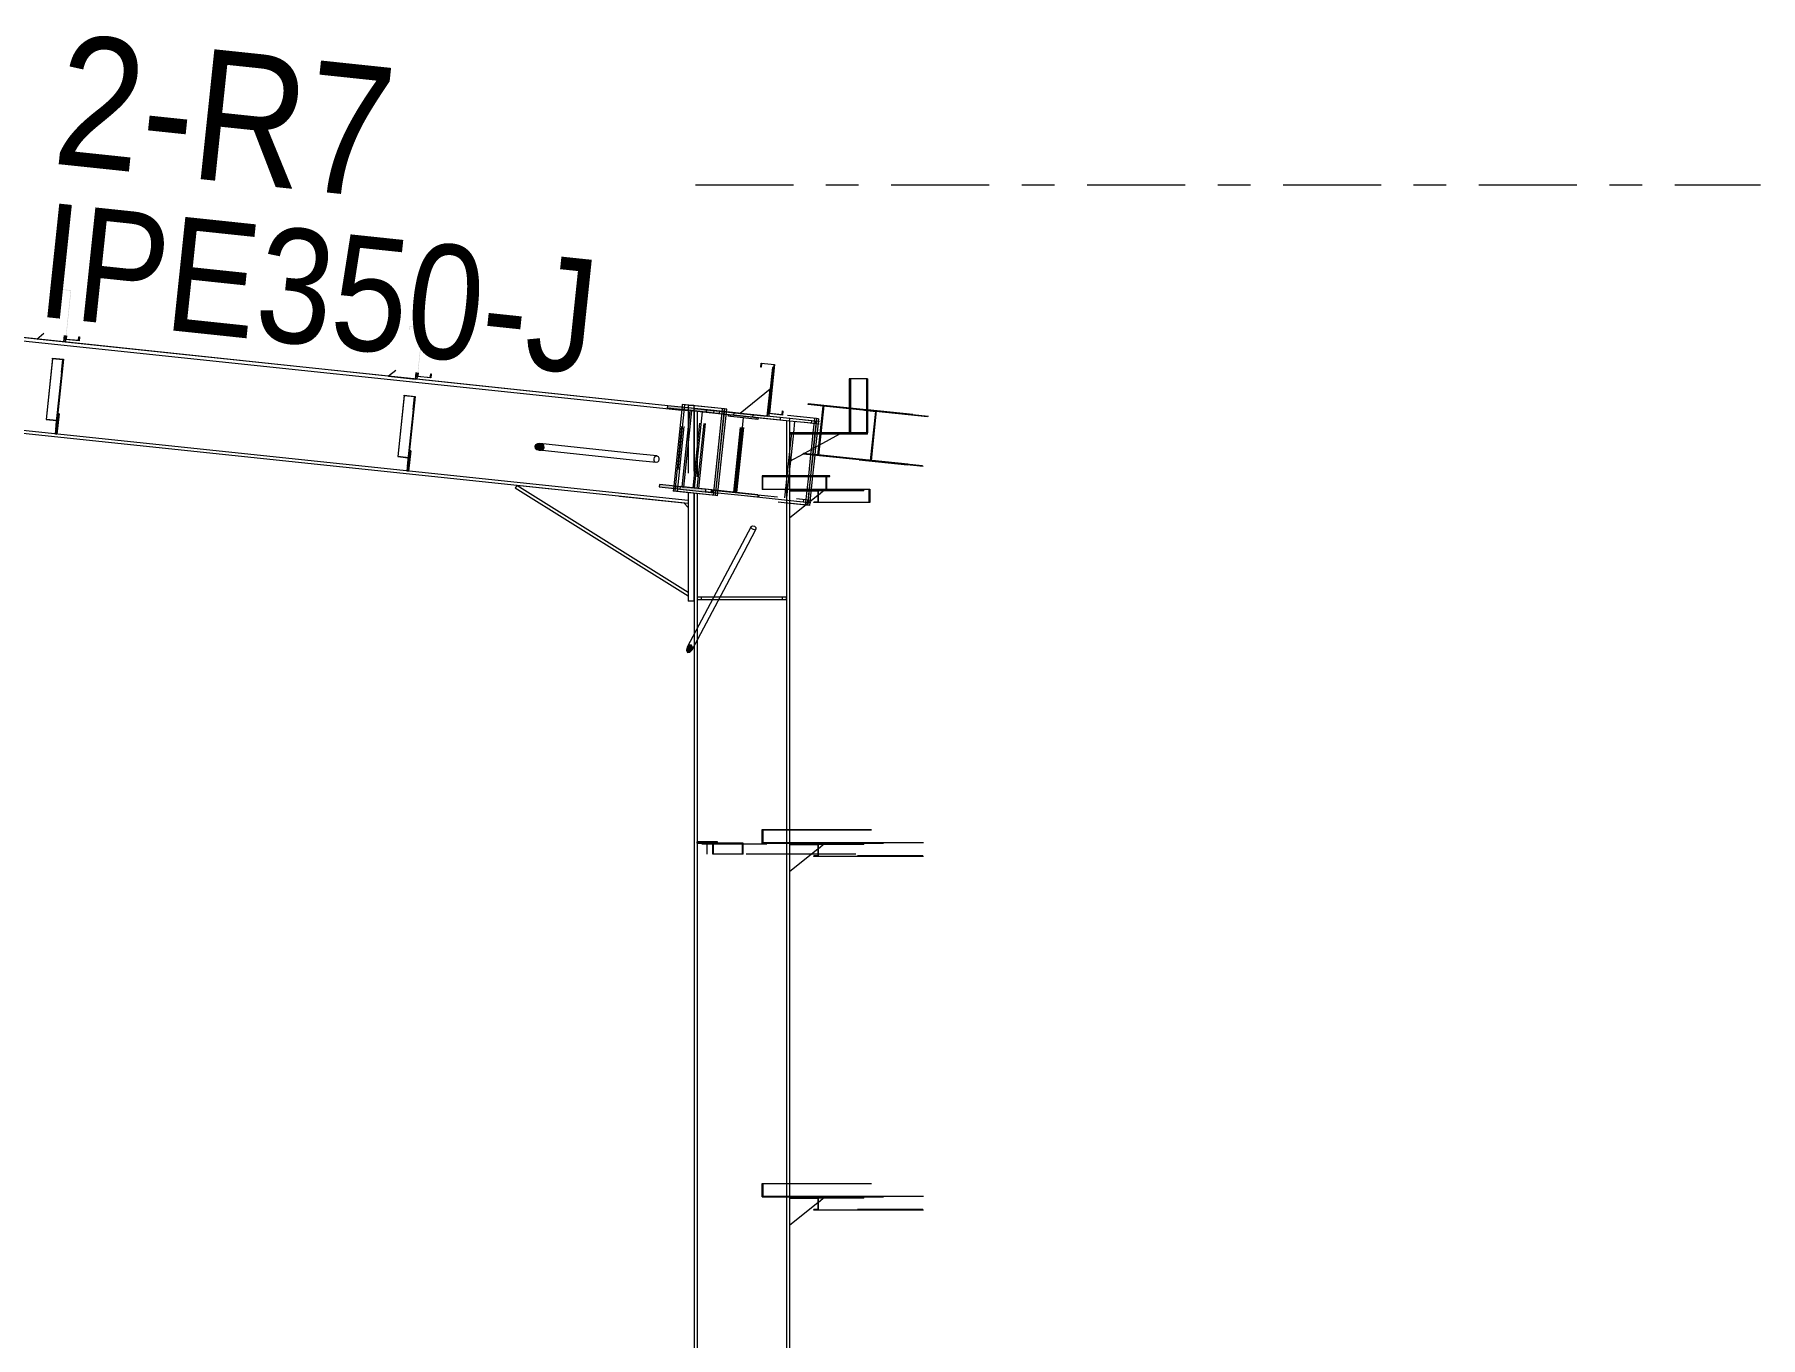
# Model space of a CAD drawing. Header units: millimetres. Extents: x -49 to 773, y -82 to 492.
# Drawn here: x 484.3 to 537.2, y 390.4 to 430.4 of the extents above; entities that cross this region are included whole.
import ezdxf

# ---------------------------------------------------------------- set-up
doc = ezdxf.new("R2010")
doc.units = ezdxf.units.MM
for name, pattern in [('XKITLINE00', [0]), ('XKITLINE02', [4, 2, -2]), ('XKITLINE03', [6, 3, -1, 1, -1])]:
    doc.linetypes.add(name, pattern=pattern)
for name, color, linetype, lineweight in [('Part', 2, 'Continuous', 0), ('PartMark', 7, 'Continuous', 0), ('S-grid', 1, 'Continuous', 0)]:
    doc.layers.add(name, color=color, linetype=linetype, lineweight=lineweight)
doc.styles.add('ARIAL', font='ARIAL.TTF')

# ---------------------------------------------------------------- blocks, each defined once
blk = doc.blocks.new('*A304')
at = {"layer": 'Part'}
blk.add_hatch(color=3, dxfattribs=at).paths.add_polyline_path([(503.701, 418.908), (503.709, 418.982), (505.13, 418.832), (505.122, 418.758), (504.442, 418.829), (504.196, 416.492), (504.876, 416.421), (504.868, 416.346), (503.446, 416.496), (503.454, 416.571), (504.134, 416.499), (504.381, 418.836)], flags=17)
blk = doc.blocks.new('*A305')
at = {"layer": 'Part'}
blk.add_hatch(color=3, dxfattribs=at).paths.add_polyline_path([(485.66, 420.985), (485.672, 421.094), (485.687, 421.093), (485.674, 420.968), (485.259, 421.012), (485.417, 422.505), (485.032, 422.546), (485.021, 422.437), (485.006, 422.438), (485.019, 422.562), (485.433, 422.519), (485.276, 421.025)], flags=17)
blk = doc.blocks.new('*A306')
at = {"layer": 'Part'}
blk.add_hatch(color=3, dxfattribs=at).paths.add_polyline_path([(496.434, 419.848), (496.445, 419.958), (496.46, 419.956), (496.447, 419.832), (496.033, 419.876), (496.19, 421.369), (495.806, 421.41), (495.794, 421.3), (495.779, 421.302), (495.793, 421.426), (496.207, 421.382), (496.049, 419.889)], flags=17)
blk = doc.blocks.new('*A307')
at = {"layer": 'Part'}
blk.add_hatch(color=3, dxfattribs=at).paths.add_polyline_path([(495.635, 419.284), (495.637, 419.304), (495.969, 419.269), (495.927, 418.867), (495.91, 418.869), (495.95, 419.251)], flags=17)
blk = doc.blocks.new('*A308')
at = {"layer": 'Part'}
blk.add_hatch(color=3, dxfattribs=at).paths.add_polyline_path([(484.862, 420.42), (484.864, 420.44), (485.195, 420.405), (485.153, 420.004), (485.136, 420.006), (485.177, 420.387)], flags=17)
blk = doc.blocks.new('*A393')
at = {"layer": 'Part'}
blk.add_hatch(color=3, dxfattribs=at).paths.add_polyline_path([(505.661, 405.565), (505.661, 405.582), (506.012, 405.582), (506.012, 405.248), (505.994, 405.248), (505.994, 405.565)], flags=17)
blk = doc.blocks.new('*A441')
at = {"layer": 'Part'}
blk.add_hatch(color=3, dxfattribs=at).paths.add_polyline_path([(506.614, 416.817), (506.614, 416.43), (508.327, 416.43), (508.327, 416.013), (508.185, 416.013), (508.185, 416.028), (508.31, 416.028), (508.31, 416.415), (506.596, 416.415), (506.596, 416.832), (506.739, 416.832), (506.739, 416.817)], flags=17)
blk = doc.blocks.new('*A442')
at = {"layer": 'Part'}
blk.add_hatch(color=3, dxfattribs=at).paths.add_polyline_path([(506.614, 405.983), (506.614, 405.597), (508.327, 405.597), (508.327, 405.18), (508.185, 405.18), (508.185, 405.195), (508.31, 405.195), (508.31, 405.582), (506.596, 405.582), (506.596, 405.998), (506.739, 405.998), (506.739, 405.983)], flags=17)
blk = doc.blocks.new('*A443')
at = {"layer": 'Part'}
blk.add_hatch(color=3, dxfattribs=at).paths.add_polyline_path([(506.614, 395.15), (506.614, 394.763), (508.327, 394.763), (508.327, 394.347), (508.185, 394.347), (508.185, 394.362), (508.31, 394.362), (508.31, 394.748), (506.596, 394.748), (506.596, 395.165), (506.739, 395.165), (506.739, 395.15)], flags=17)
blk = doc.blocks.new('*A467')
at = {"layer": 'Part'}
blk.add_hatch(color=3, dxfattribs=at).paths.add_polyline_path([(506.614, 405.983), (506.614, 405.597), (508.327, 405.597), (508.327, 405.18), (508.185, 405.18), (508.185, 405.195), (508.31, 405.195), (508.31, 405.582), (506.596, 405.582), (506.596, 405.998), (506.739, 405.998), (506.739, 405.983)], flags=17)
blk = doc.blocks.new('*A468')
at = {"layer": 'Part'}
blk.add_hatch(color=3, dxfattribs=at).paths.add_polyline_path([(506.614, 395.15), (506.614, 394.763), (508.327, 394.763), (508.327, 394.347), (508.185, 394.347), (508.185, 394.362), (508.31, 394.362), (508.31, 394.748), (506.596, 394.748), (506.596, 395.165), (506.739, 395.165), (506.739, 395.15)], flags=17)
blk = doc.blocks.new('*A470')
at = {"layer": 'Part'}
blk.add_hatch(color=3, dxfattribs=at).paths.add_polyline_path([(496.434, 419.848), (496.445, 419.958), (496.46, 419.956), (496.447, 419.832), (496.033, 419.876), (496.19, 421.369), (495.806, 421.41), (495.794, 421.3), (495.779, 421.302), (495.793, 421.426), (496.207, 421.382), (496.049, 419.889)], flags=17)
blk = doc.blocks.new('*A471')
at = {"layer": 'Part'}
blk.add_hatch(color=3, dxfattribs=at).paths.add_polyline_path([(485.66, 420.985), (485.672, 421.094), (485.687, 421.093), (485.674, 420.968), (485.259, 421.012), (485.417, 422.505), (485.032, 422.546), (485.021, 422.437), (485.006, 422.438), (485.019, 422.562), (485.433, 422.519), (485.276, 421.025)], flags=17)
blk = doc.blocks.new('*A473')
at = {"layer": 'Part'}
blk.add_hatch(color=3, dxfattribs=at).paths.add_polyline_path([(507.207, 418.712), (507.219, 418.821), (507.234, 418.82), (507.221, 418.696), (506.806, 418.739), (506.964, 420.233), (506.579, 420.273), (506.568, 420.164), (506.553, 420.165), (506.566, 420.29), (506.98, 420.246), (506.823, 418.753)], flags=17)
blk = doc.blocks.new('*A474')
at = {"layer": 'Part'}
blk.add_hatch(color=3, dxfattribs=at).paths.add_polyline_path([(508.01, 419.019), (508.012, 419.036), (508.485, 418.986), (508.324, 417.453), (507.85, 417.503), (507.852, 417.519), (508.306, 417.472), (508.465, 418.972)], flags=17)
blk = doc.blocks.new('*A475')
at = {"layer": 'Part'}
blk.add_hatch(color=3, dxfattribs=at).paths.add_polyline_path([(504.367, 411.65), (504.436, 411.653), (504.468, 411.589), (504.444, 411.497), (504.379, 411.431), (504.31, 411.428), (504.278, 411.492), (504.301, 411.584)], flags=17)
blk = doc.blocks.new('*A476')
at = {"layer": 'Part'}
blk.add_hatch(color=3, dxfattribs=at).paths.add_polyline_path([(499.858, 417.803), (499.908, 417.76), (499.922, 417.706), (499.897, 417.656), (499.839, 417.624), (499.765, 417.618), (499.693, 417.639), (499.644, 417.683), (499.63, 417.737), (499.655, 417.786), (499.712, 417.819), (499.787, 417.825)], flags=17)
blk = doc.blocks.new('*A1512')
at = {"layer": 'S-grid', "color": 1, "linetype": 'XKITLINE03', "lineweight": 0}
blk.add_line((504.553, 425.748), (537.176, 425.748), dxfattribs=at)
blk = doc.blocks.new('*A1528')
at = {"layer": 'Part', "color": 2, "linetype": 'XKITLINE00', "lineweight": 0}
for p, q in [((503.701, 418.908), (503.709, 418.982)), ((504.381, 418.836), (503.701, 418.908)), ((505.13, 418.832), (503.709, 418.982)), ((504.381, 418.836), (504.134, 416.499)), ((504.196, 416.492), (504.442, 418.829)), ((505.122, 418.758), (504.442, 418.829)), ((504.528, 416.457), (504.774, 418.794)), ((505.122, 418.758), (505.13, 418.832)), ((505.294, 418.74), (505.122, 418.758)), ((505.302, 418.814), (505.13, 418.832)), ((505.294, 418.74), (505.302, 418.814)), ((503.454, 416.571), (503.446, 416.496)), ((503.446, 416.496), (505.04, 416.328)), ((504.134, 416.499), (503.454, 416.571)), ((505.048, 416.403), (504.196, 416.492)), ((504.868, 416.346), (504.876, 416.421)), ((505.04, 416.328), (505.048, 416.403))]:
    blk.add_line(p, q, dxfattribs=at)
at = {"layer": 'Part', "color": 7, "linetype": 'XKITLINE02', "lineweight": 0}
for p, q in [((504.207, 418.854), (504.215, 418.929)), ((504.442, 418.829), (504.381, 418.836)), ((504.481, 416.462), (504.727, 418.799)), ((503.953, 416.443), (503.961, 416.517)), ((504.134, 416.499), (504.196, 416.492)), ((505.04, 416.328), (504.868, 416.346))]:
    blk.add_line(p, q, dxfattribs=at)
blk = doc.blocks.new('*A1529')
at = {"layer": 'Part', "color": 2, "linetype": 'XKITLINE00', "lineweight": 0}
for p, q in [((485.259, 421.012), (485.272, 421.128)), ((485.674, 420.968), (485.259, 421.012)), ((485.286, 421.126), (485.276, 421.025)), ((485.276, 421.025), (485.66, 420.985)), ((485.66, 420.985), (485.671, 421.086)), ((485.671, 421.086), (485.672, 421.094)), ((485.672, 421.094), (485.687, 421.093)), ((485.686, 421.084), (485.674, 420.968)), ((485.687, 421.093), (485.686, 421.084))]:
    blk.add_line(p, q, dxfattribs=at)
blk = doc.blocks.new('*A1530')
at = {"layer": 'Part', "color": 2, "linetype": 'XKITLINE00', "lineweight": 0}
for p, q in [((496.033, 419.876), (496.045, 419.992)), ((496.447, 419.832), (496.033, 419.876)), ((496.06, 419.99), (496.049, 419.889)), ((496.049, 419.889), (496.434, 419.848)), ((496.434, 419.848), (496.445, 419.95)), ((496.445, 419.958), (496.46, 419.956)), ((496.445, 419.95), (496.445, 419.958)), ((496.459, 419.948), (496.447, 419.832)), ((496.46, 419.956), (496.459, 419.948))]:
    blk.add_line(p, q, dxfattribs=at)
blk = doc.blocks.new('*A1531')
at = {"layer": 'Part', "color": 2, "linetype": 'XKITLINE00', "lineweight": 0}
for p, q in [((496.004, 419.996), (495.983, 419.797)), ((496.033, 419.876), (496.024, 419.793))]:
    blk.add_line(p, q, dxfattribs=at)
at = {"layer": 'Part', "color": 7, "linetype": 'XKITLINE02', "lineweight": 0}
for p, q in [((496.024, 419.793), (495.983, 419.797)), ((496.033, 419.876), (496.045, 419.992))]:
    blk.add_line(p, q, dxfattribs=at)
blk = doc.blocks.new('*A1532')
at = {"layer": 'Part', "color": 2, "linetype": 'XKITLINE00', "lineweight": 0}
blk.add_line((495.374, 420.063), (495.154, 419.885), dxfattribs=at)
at = {"layer": 'Part', "color": 7, "linetype": 'XKITLINE02', "lineweight": 0}
for p, q in [((495.154, 419.885), (495.983, 419.797)), ((495.983, 419.797), (496.004, 419.996))]:
    blk.add_line(p, q, dxfattribs=at)
blk = doc.blocks.new('*A1533')
at = {"layer": 'Part', "color": 2, "linetype": 'XKITLINE00', "lineweight": 0}
for p, q in [((495.635, 419.284), (495.439, 417.422)), ((495.635, 419.284), (495.637, 419.304)), ((495.95, 419.251), (495.635, 419.284)), ((495.637, 419.304), (495.969, 419.269)), ((495.969, 419.269), (495.765, 417.333)), ((495.91, 418.869), (495.95, 419.251)), ((495.91, 418.869), (495.726, 417.129)), ((495.91, 418.869), (495.927, 418.867)), ((495.439, 417.422), (495.754, 417.389)), ((495.726, 417.129), (495.743, 417.127))]:
    blk.add_line(p, q, dxfattribs=at)
at = {"layer": 'Part', "color": 7, "linetype": 'XKITLINE02', "lineweight": 0}
for p, q in [((495.44, 417.436), (495.772, 417.401)), ((495.743, 417.127), (495.765, 417.333))]:
    blk.add_line(p, q, dxfattribs=at)
blk = doc.blocks.new('*A1534')
at = {"layer": 'Part', "color": 2, "linetype": 'XKITLINE00', "lineweight": 0}
for p, q in [((495.728, 416.983), (495.765, 417.333)), ((495.835, 417.601), (495.769, 416.979)), ((495.793, 417.605), (495.835, 417.601))]:
    blk.add_line(p, q, dxfattribs=at)
at = {"layer": 'Part', "color": 7, "linetype": 'XKITLINE02', "lineweight": 0}
for p, q in [((495.765, 417.333), (495.793, 417.605)), ((495.769, 416.979), (495.728, 416.983)), ((495.741, 417.108), (495.782, 417.103))]:
    blk.add_line(p, q, dxfattribs=at)
blk = doc.blocks.new('*A1535')
at = {"layer": 'Part', "color": 7, "linetype": 'XKITLINE02', "lineweight": 0}
for p, q in [((495.793, 417.605), (495.728, 416.983)), ((495.769, 416.979), (495.835, 417.601)), ((495.835, 417.601), (495.793, 417.605)), ((495.728, 416.983), (495.769, 416.979)), ((495.741, 417.108), (495.782, 417.103))]:
    blk.add_line(p, q, dxfattribs=at)
blk = doc.blocks.new('*A1536')
at = {"layer": 'Part', "color": 7, "linetype": 'XKITLINE02', "lineweight": 0}
for p, q in [((495.637, 419.304), (495.439, 417.422)), ((495.95, 419.251), (495.726, 417.129)), ((495.743, 417.127), (495.969, 419.269)), ((495.439, 417.422), (495.754, 417.389)), ((495.44, 417.436), (495.772, 417.401)), ((495.726, 417.129), (495.743, 417.127))]:
    blk.add_line(p, q, dxfattribs=at)
blk = doc.blocks.new('*A1537')
at = {"layer": 'Part', "color": 2, "linetype": 'XKITLINE00', "lineweight": 0}
for p, q in [((484.862, 420.42), (484.665, 418.559)), ((484.862, 420.42), (484.864, 420.44)), ((485.177, 420.387), (484.862, 420.42)), ((484.864, 420.44), (485.195, 420.405)), ((485.195, 420.405), (484.991, 418.47)), ((485.136, 420.006), (485.177, 420.387)), ((485.136, 420.006), (484.953, 418.266)), ((485.153, 420.004), (485.136, 420.006)), ((484.665, 418.559), (484.98, 418.526)), ((484.953, 418.266), (484.969, 418.264))]:
    blk.add_line(p, q, dxfattribs=at)
at = {"layer": 'Part', "color": 7, "linetype": 'XKITLINE02', "lineweight": 0}
for p, q in [((484.667, 418.573), (484.998, 418.538)), ((484.991, 418.47), (484.969, 418.264))]:
    blk.add_line(p, q, dxfattribs=at)
blk = doc.blocks.new('*A1538')
at = {"layer": 'Part', "color": 2, "linetype": 'XKITLINE00', "lineweight": 0}
for p, q in [((485.23, 421.132), (485.209, 420.934)), ((485.251, 420.929), (485.209, 420.934)), ((485.259, 421.012), (485.251, 420.929))]:
    blk.add_line(p, q, dxfattribs=at)
at = {"layer": 'Part', "color": 7, "linetype": 'XKITLINE02', "lineweight": 0}
blk.add_line((485.259, 421.012), (485.272, 421.128), dxfattribs=at)
blk = doc.blocks.new('*A1539')
at = {"layer": 'Part', "color": 7, "linetype": 'XKITLINE02', "lineweight": 0}
for p, q in [((485.02, 418.741), (484.954, 418.12)), ((484.996, 418.115), (485.061, 418.737)), ((485.061, 418.737), (485.02, 418.741)), ((484.967, 418.244), (485.009, 418.24)), ((484.954, 418.12), (484.996, 418.115))]:
    blk.add_line(p, q, dxfattribs=at)
blk = doc.blocks.new('*A1540')
at = {"layer": 'Part', "color": 2, "linetype": 'XKITLINE00', "lineweight": 0}
for p, q in [((484.38, 421.021), (484.6, 421.199)), ((485.209, 420.934), (484.38, 421.021))]:
    blk.add_line(p, q, dxfattribs=at)
at = {"layer": 'Part', "color": 7, "linetype": 'XKITLINE02', "lineweight": 0}
blk.add_line((485.209, 420.934), (485.23, 421.132), dxfattribs=at)
blk = doc.blocks.new('*A1541')
at = {"layer": 'Part', "color": 7, "linetype": 'XKITLINE02', "lineweight": 0}
for p, q in [((484.864, 420.44), (484.665, 418.559)), ((485.177, 420.387), (484.953, 418.266)), ((484.969, 418.264), (485.195, 420.405)), ((484.665, 418.559), (484.98, 418.526)), ((484.667, 418.573), (484.998, 418.538)), ((484.953, 418.266), (484.969, 418.264))]:
    blk.add_line(p, q, dxfattribs=at)
blk = doc.blocks.new('*A1542')
at = {"layer": 'Part', "color": 7, "linetype": 'XKITLINE02', "lineweight": 0}
for p, q in [((484.991, 418.47), (485.02, 418.741)), ((484.967, 418.244), (485.009, 418.24)), ((484.996, 418.115), (484.954, 418.12))]:
    blk.add_line(p, q, dxfattribs=at)
at = {"layer": 'Part', "color": 2, "linetype": 'XKITLINE00', "lineweight": 0}
for p, q in [((485.061, 418.737), (484.996, 418.115)), ((485.02, 418.741), (485.061, 418.737)), ((484.954, 418.12), (484.991, 418.47))]:
    blk.add_line(p, q, dxfattribs=at)
blk = doc.blocks.new('*A1543')
at = {"layer": 'Part', "color": 2, "linetype": 'XKITLINE00', "lineweight": 0}
for p, q in [((504.135, 418.862), (503.888, 416.525)), ((504.151, 419.019), (504.143, 418.937)), ((505.443, 418.883), (504.151, 419.019)), ((505.103, 416.237), (505.383, 418.889)), ((505.164, 416.231), (505.443, 418.883)), ((503.88, 416.45), (503.872, 416.367)), ((505.164, 416.231), (503.872, 416.367))]:
    blk.add_line(p, q, dxfattribs=at)
at = {"layer": 'Part', "color": 7, "linetype": 'XKITLINE02', "lineweight": 0}
for p, q in [((503.932, 416.361), (504.212, 419.013)), ((504.143, 418.937), (504.135, 418.862)), ((503.888, 416.525), (503.88, 416.45))]:
    blk.add_line(p, q, dxfattribs=at)
blk = doc.blocks.new('*A1544')
at = {"layer": 'Part', "color": 7, "linetype": 'XKITLINE02', "lineweight": 0}
for p, q in [((504.22, 419.012), (503.94, 416.36)), ((504, 416.354), (504.28, 419.006)), ((505.443, 418.883), (504.22, 419.012)), ((505.164, 416.231), (503.94, 416.36))]:
    blk.add_line(p, q, dxfattribs=at)
at = {"layer": 'Part', "color": 2, "linetype": 'XKITLINE00', "lineweight": 0}
for p, q in [((505.172, 416.23), (505.451, 418.882)), ((505.232, 416.224), (505.512, 418.876)), ((505.512, 418.876), (505.443, 418.883)), ((505.232, 416.224), (505.164, 416.231))]:
    blk.add_line(p, q, dxfattribs=at)
blk = doc.blocks.new('*A1545')
at = {"layer": 'Part', "color": 7, "linetype": 'XKITLINE02', "lineweight": 0}
for p, q in [((508.259, 418.586), (507.66, 418.649)), ((508.221, 418.148), (508.171, 417.673)), ((508.282, 418.148), (508.235, 417.709)), ((508.151, 417.488), (508.149, 417.471)), ((508.211, 417.482), (508.21, 417.465)), ((508.082, 416.832), (507.993, 415.989)), ((508.143, 416.832), (508.06, 416.042)), ((507.987, 415.933), (507.38, 415.997))]:
    blk.add_line(p, q, dxfattribs=at)
at = {"layer": 'Part', "color": 2, "linetype": 'XKITLINE00', "lineweight": 0}
for p, q in [((508.267, 418.585), (508.221, 418.148)), ((508.327, 418.579), (508.259, 418.586)), ((508.327, 418.579), (508.282, 418.148)), ((508.171, 417.673), (508.151, 417.488)), ((508.235, 417.709), (508.211, 417.482)), ((508.149, 417.471), (508.082, 416.832)), ((508.21, 417.465), (508.143, 416.832)), ((508.047, 415.927), (507.979, 415.934)), ((507.993, 415.989), (507.987, 415.933)), ((508.06, 416.042), (508.047, 415.927))]:
    blk.add_line(p, q, dxfattribs=at)
blk = doc.blocks.new('*A1546')
at = {"layer": 'Part', "color": 2, "linetype": 'XKITLINE00', "lineweight": 0}
for p, q in [((508.259, 418.586), (507.37, 418.68)), ((508.198, 418.592), (508.152, 418.148)), ((508.259, 418.586), (508.213, 418.148)), ((508.162, 417.669), (508.143, 417.489)), ((508.081, 417.479), (508.013, 416.832)), ((508.141, 417.472), (508.074, 416.832)), ((508.097, 417.633), (508.083, 417.495)), ((507.979, 415.934), (507.931, 415.939)), ((507.984, 415.982), (507.979, 415.934))]:
    blk.add_line(p, q, dxfattribs=at)
at = {"layer": 'Part', "color": 7, "linetype": 'XKITLINE02', "lineweight": 0}
for p, q in [((508.152, 418.148), (508.097, 417.633)), ((508.213, 418.148), (508.162, 417.669)), ((508.083, 417.495), (508.081, 417.479)), ((508.143, 417.489), (508.141, 417.472)), ((508.013, 416.832), (507.919, 415.941)), ((508.074, 416.832), (507.984, 415.982)), ((507.931, 415.939), (507.09, 416.028))]:
    blk.add_line(p, q, dxfattribs=at)
blk = doc.blocks.new('*A1547')
at = {"layer": 'Part', "color": 7, "linetype": 'XKITLINE02', "lineweight": 0}
for p, q in [((505.733, 418.693), (505.741, 418.768)), ((507.444, 418.588), (505.741, 418.768)), ((507.436, 418.514), (505.733, 418.693)), ((505.76, 416.327), (506.002, 418.615)), ((505.822, 416.321), (506.063, 418.608)), ((506.47, 418.565), (506.002, 418.615)), ((506.413, 418.622), (506.408, 418.572)), ((506.475, 418.615), (506.47, 418.565)), ((507.155, 418.543), (507.163, 418.618)), ((507.296, 416.165), (507.542, 418.502)), ((507.553, 418.148), (507.462, 417.287)), ((507.435, 417.035), (507.343, 416.16)), ((505.072, 416.325), (505.08, 416.399)), ((507.855, 416.031), (505.072, 416.325)), ((505.08, 416.399), (507.863, 416.106)), ((506.494, 416.175), (506.502, 416.249)), ((507.863, 416.106), (507.855, 416.031))]:
    blk.add_line(p, q, dxfattribs=at)
at = {"layer": 'Part', "color": 2, "linetype": 'XKITLINE00', "lineweight": 0}
for p, q in [((508.109, 418.443), (507.436, 418.514)), ((508.117, 418.517), (507.444, 418.588)), ((507.589, 418.498), (507.553, 418.148)), ((508.109, 418.443), (508.117, 418.517)), ((507.462, 417.287), (507.435, 417.035))]:
    blk.add_line(p, q, dxfattribs=at)
blk = doc.blocks.new('*A1548')
at = {"layer": 'Part', "color": 7, "linetype": 'XKITLINE02', "lineweight": 0}
for p, q in [((504.336, 418.841), (504.344, 418.915)), ((505.495, 418.718), (504.336, 418.841)), ((505.503, 418.793), (504.344, 418.915)), ((504.609, 416.449), (504.856, 418.786)), ((504.656, 416.444), (504.903, 418.781)), ((504.888, 418.782), (504.896, 418.857)), ((505.423, 418.726), (505.431, 418.801)), ((505.563, 418.661), (505.568, 418.711)), ((505.624, 418.655), (505.563, 418.661)), ((505.728, 416.331), (505.969, 418.618)), ((504.089, 416.504), (504.081, 416.429)), ((504.081, 416.429), (505.241, 416.307)), ((505.249, 416.381), (504.089, 416.504)), ((505.04, 416.328), (505.048, 416.403)), ((505.168, 416.314), (505.176, 416.389))]:
    blk.add_line(p, q, dxfattribs=at)
at = {"layer": 'Part', "color": 2, "linetype": 'XKITLINE00', "lineweight": 0}
for p, q in [((506.31, 418.632), (505.495, 418.718)), ((506.318, 418.707), (505.503, 418.793)), ((505.624, 418.655), (505.63, 418.704)), ((506.31, 418.632), (506.318, 418.707)), ((506.031, 418.612), (505.624, 418.655)), ((505.79, 416.324), (506.031, 418.612)), ((506.462, 416.178), (505.241, 416.307)), ((506.47, 416.253), (505.249, 416.381)), ((506.47, 416.253), (506.462, 416.178))]:
    blk.add_line(p, q, dxfattribs=at)
blk = doc.blocks.new('*A1549')
at = {"layer": 'Part', "color": 7, "linetype": 'XKITLINE02', "lineweight": 0}
for p, q in [((509.717, 416.415), (507.435, 416.415)), ((507.435, 416.415), (507.435, 416.373)), ((507.435, 416.415), (507.435, 416.373)), ((509.717, 416.373), (508.31, 416.373)), ((508.34, 416.373), (508.34, 416.415)), ((509.193, 416.373), (509.193, 416.415)), ((509.717, 416.373), (509.717, 416.415))]:
    blk.add_line(p, q, dxfattribs=at)
at = {"layer": 'Part', "color": 2, "linetype": 'XKITLINE00', "lineweight": 0}
for p, q in [((507.435, 416.373), (508.31, 416.373)), ((508.061, 416.373), (508.061, 416.415))]:
    blk.add_line(p, q, dxfattribs=at)
blk = doc.blocks.new('*A1550')
at = {"layer": 'Part', "color": 7, "linetype": 'XKITLINE02', "lineweight": 0}
for p, q in [((507.435, 416.373), (507.435, 415.54)), ((508.471, 416.373), (507.435, 416.373)), ((508.31, 416.244), (508.471, 416.373))]:
    blk.add_line(p, q, dxfattribs=at)
at = {"layer": 'Part', "color": 2, "linetype": 'XKITLINE00', "lineweight": 0}
blk.add_line((508.31, 416.244), (507.435, 415.54), dxfattribs=at)
blk = doc.blocks.new('*A1551')
at = {"layer": 'Part', "color": 7, "linetype": 'XKITLINE02', "lineweight": 0}
for p, q in [((504.335, 419), (504.335, 416.076)), ((504.335, 419), (504.34, 419)), ((504.34, 419), (504.335, 419)), ((504.502, 418.982), (504.502, 416.301))]:
    blk.add_line(p, q, dxfattribs=at)
at = {"layer": 'Part', "color": 2, "linetype": 'XKITLINE00', "lineweight": 0}
for p, q in [((504.34, 419), (504.502, 419)), ((504.502, 419), (504.502, 418.982)), ((504.335, 416.319), (504.335, 413)), ((504.502, 416.301), (504.502, 413)), ((504.502, 413), (504.335, 413))]:
    blk.add_line(p, q, dxfattribs=at)
blk = doc.blocks.new('*A1552')
at = {"layer": 'Part', "color": 2, "linetype": 'XKITLINE00', "lineweight": 0}
for p, q in [((499.081, 416.538), (499.033, 416.46)), ((504.335, 413.15), (499.033, 416.46)), ((504.335, 413.258), (499.081, 416.538)), ((504.335, 415.862), (504.214, 415.996))]:
    blk.add_line(p, q, dxfattribs=at)
at = {"layer": 'Part', "color": 7, "linetype": 'XKITLINE02', "lineweight": 0}
for p, q in [((504.214, 415.996), (499.081, 416.538)), ((504.335, 415.862), (504.335, 413.15))]:
    blk.add_line(p, q, dxfattribs=at)
blk = doc.blocks.new('*A1553')
at = {"layer": 'Part', "color": 7, "linetype": 'XKITLINE02', "lineweight": 0}
for p, q in [((504.519, 418.813), (504.527, 418.896)), ((505.629, 418.696), (504.519, 418.813)), ((504.527, 418.896), (506.318, 418.707))]:
    blk.add_line(p, q, dxfattribs=at)
at = {"layer": 'Part', "color": 2, "linetype": 'XKITLINE00', "lineweight": 0}
for p, q in [((507.444, 418.588), (506.318, 418.707)), ((507.435, 418.505), (505.629, 418.696)), ((507.435, 418.505), (507.444, 418.588))]:
    blk.add_line(p, q, dxfattribs=at)
blk = doc.blocks.new('*A1554')
at = {"layer": 'Part', "color": 2, "linetype": 'XKITLINE00', "lineweight": 0}
for p, q in [((506.914, 420.153), (506.756, 418.661)), ((506.955, 420.148), (506.914, 420.153)), ((506.806, 418.739), (506.798, 418.656))]:
    blk.add_line(p, q, dxfattribs=at)
at = {"layer": 'Part', "color": 7, "linetype": 'XKITLINE02', "lineweight": 0}
for p, q in [((506.806, 418.739), (506.955, 420.148)), ((506.798, 418.656), (506.756, 418.661))]:
    blk.add_line(p, q, dxfattribs=at)
blk = doc.blocks.new('*A1555')
at = {"layer": 'Part', "color": 2, "linetype": 'XKITLINE00', "lineweight": 0}
blk.add_line((506.844, 419.49), (505.928, 418.748), dxfattribs=at)
at = {"layer": 'Part', "color": 7, "linetype": 'XKITLINE02', "lineweight": 0}
for p, q in [((506.756, 418.661), (506.844, 419.49)), ((505.928, 418.748), (506.756, 418.661))]:
    blk.add_line(p, q, dxfattribs=at)
blk = doc.blocks.new('*A1556')
at = {"layer": 'Part', "color": 2, "linetype": 'XKITLINE00', "lineweight": 0}
for p, q in [((509.827, 419.81), (509.267, 419.81)), ((509.267, 419.81), (509.267, 418.907)), ((509.304, 419.81), (509.304, 418.903)), ((509.827, 419.81), (509.827, 418.85))]:
    blk.add_line(p, q, dxfattribs=at)
at = {"layer": 'Part', "color": 7, "linetype": 'XKITLINE02', "lineweight": 0}
for p, q in [((509.791, 419.81), (509.791, 418.148)), ((509.267, 418.907), (509.267, 418.148)), ((509.304, 418.903), (509.304, 418.148)), ((509.827, 418.85), (509.827, 418.148)), ((509.827, 418.148), (509.267, 418.148))]:
    blk.add_line(p, q, dxfattribs=at)
blk = doc.blocks.new('*A1557')
at = {"layer": 'Part', "color": 7, "linetype": 'XKITLINE02', "lineweight": 0}
for p, q in [((507.435, 418.106), (507.435, 417.273)), ((508.966, 418.106), (507.435, 418.106)), ((508.966, 418.106), (508.337, 417.764)), ((507.882, 417.516), (507.856, 417.502))]:
    blk.add_line(p, q, dxfattribs=at)
at = {"layer": 'Part', "color": 2, "linetype": 'XKITLINE00', "lineweight": 0}
for p, q in [((508.337, 417.764), (507.882, 417.516)), ((507.856, 417.502), (507.435, 417.273))]:
    blk.add_line(p, q, dxfattribs=at)
blk = doc.blocks.new('*A1558')
at = {"layer": 'Part', "color": 2, "linetype": 'XKITLINE00', "lineweight": 0}
for p, q in [((508.378, 418.148), (507.435, 418.148)), ((508.373, 418.106), (507.435, 418.106)), ((508.061, 418.106), (508.061, 418.148))]:
    blk.add_line(p, q, dxfattribs=at)
at = {"layer": 'Part', "color": 7, "linetype": 'XKITLINE02', "lineweight": 0}
for p, q in [((507.435, 418.148), (507.435, 418.106)), ((508.34, 418.106), (508.34, 418.148)), ((509.827, 418.106), (508.373, 418.106)), ((509.827, 418.148), (508.378, 418.148)), ((509.304, 418.106), (509.304, 418.148)), ((509.827, 418.106), (509.827, 418.148))]:
    blk.add_line(p, q, dxfattribs=at)
blk = doc.blocks.new('*A1823')
at = {"layer": 'Part', "color": 2, "linetype": 'XKITLINE00', "lineweight": 0}
for p, q in [((505.235, 405.623), (504.61, 405.623)), ((504.909, 405.582), (504.61, 405.582)), ((505.235, 405.582), (505.235, 405.623))]:
    blk.add_line(p, q, dxfattribs=at)
at = {"layer": 'Part', "color": 7, "linetype": 'XKITLINE02', "lineweight": 0}
for p, q in [((504.61, 405.582), (504.61, 405.623)), ((504.735, 405.582), (504.735, 405.623)), ((505.235, 405.582), (504.909, 405.582))]:
    blk.add_line(p, q, dxfattribs=at)
blk = doc.blocks.new('*A1824')
at = {"layer": 'Part', "color": 7, "linetype": 'XKITLINE02', "lineweight": 0}
for p, q in [((505.235, 405.623), (504.61, 405.623)), ((504.61, 405.623), (504.61, 405.582)), ((504.61, 405.582), (505.235, 405.582)), ((504.735, 405.582), (504.735, 405.623)), ((505.235, 405.582), (505.235, 405.623))]:
    blk.add_line(p, q, dxfattribs=at)
blk = doc.blocks.new('*A1825')
at = {"layer": 'Part', "color": 2, "linetype": 'XKITLINE00', "lineweight": 0}
for p, q in [((504.786, 405.582), (504.786, 405.565)), ((504.786, 405.565), (505.661, 405.565)), ((506.012, 405.582), (504.909, 405.582)), ((505.087, 405.248), (505.087, 405.565)), ((505.661, 405.565), (505.661, 405.582)), ((505.994, 405.565), (505.661, 405.565)), ((505.994, 405.248), (505.994, 405.565)), ((506.012, 405.248), (506.012, 405.582)), ((506.012, 405.248), (505.087, 405.248))]:
    blk.add_line(p, q, dxfattribs=at)
at = {"layer": 'Part', "color": 7, "linetype": 'XKITLINE02', "lineweight": 0}
for p, q in [((504.909, 405.582), (504.786, 405.582)), ((505.103, 405.248), (505.103, 405.582))]:
    blk.add_line(p, q, dxfattribs=at)
blk = doc.blocks.new('*A1826')
at = {"layer": 'Part', "color": 7, "linetype": 'XKITLINE02', "lineweight": 0}
for p, q in [((504.746, 405.582), (504.746, 405.565)), ((509.465, 405.582), (504.746, 405.582)), ((504.746, 405.565), (509.432, 405.565)), ((504.909, 405.248), (504.909, 405.565)), ((504.918, 405.248), (504.918, 405.582)), ((508.109, 405.248), (504.909, 405.248)), ((509.465, 405.248), (508.31, 405.248))]:
    blk.add_line(p, q, dxfattribs=at)
at = {"layer": 'Part', "color": 2, "linetype": 'XKITLINE00', "lineweight": 0}
blk.add_line((508.31, 405.248), (508.109, 405.248), dxfattribs=at)
blk = doc.blocks.new('*A1827')
at = {"layer": 'Part', "color": 7, "linetype": 'XKITLINE02', "lineweight": 0}
for p, q in [((509.717, 405.582), (507.435, 405.582)), ((507.435, 405.582), (507.435, 405.54)), ((507.435, 405.582), (507.435, 405.54)), ((509.717, 405.54), (508.31, 405.54)), ((508.34, 405.54), (508.34, 405.582)), ((509.193, 405.54), (509.193, 405.582)), ((509.717, 405.54), (509.717, 405.582))]:
    blk.add_line(p, q, dxfattribs=at)
at = {"layer": 'Part', "color": 2, "linetype": 'XKITLINE00', "lineweight": 0}
for p, q in [((507.435, 405.54), (508.31, 405.54)), ((508.061, 405.54), (508.061, 405.582))]:
    blk.add_line(p, q, dxfattribs=at)
blk = doc.blocks.new('*A1828')
at = {"layer": 'Part', "color": 7, "linetype": 'XKITLINE02', "lineweight": 0}
for p, q in [((507.435, 405.54), (507.435, 404.707)), ((508.471, 405.54), (507.435, 405.54)), ((508.31, 405.41), (508.471, 405.54))]:
    blk.add_line(p, q, dxfattribs=at)
at = {"layer": 'Part', "color": 2, "linetype": 'XKITLINE00', "lineweight": 0}
blk.add_line((508.31, 405.41), (507.435, 404.707), dxfattribs=at)
blk = doc.blocks.new('*A1829')
at = {"layer": 'Part', "color": 7, "linetype": 'XKITLINE02', "lineweight": 0}
for p, q in [((507.344, 413.119), (504.61, 413.119)), ((504.61, 413.119), (504.61, 413.036)), ((507.344, 413.036), (504.61, 413.036)), ((504.735, 413.036), (504.735, 413.119)), ((507.219, 413.036), (507.219, 413.119)), ((507.344, 413.036), (507.344, 413.119))]:
    blk.add_line(p, q, dxfattribs=at)
blk = doc.blocks.new('*A1830')
at = {"layer": 'Part', "color": 2, "linetype": 'XKITLINE00', "lineweight": 0}
for p, q in [((505.114, 413.119), (504.61, 413.119)), ((505.07, 413.036), (504.61, 413.036)), ((507.344, 413.036), (505.258, 413.036)), ((507.344, 413.119), (505.302, 413.119))]:
    blk.add_line(p, q, dxfattribs=at)
at = {"layer": 'Part', "color": 7, "linetype": 'XKITLINE02', "lineweight": 0}
for p, q in [((504.61, 413.119), (504.61, 413.036)), ((504.735, 413.036), (504.735, 413.119)), ((505.258, 413.036), (505.07, 413.036)), ((505.302, 413.119), (505.114, 413.119)), ((507.219, 413.036), (507.219, 413.119)), ((507.344, 413.036), (507.344, 413.119))]:
    blk.add_line(p, q, dxfattribs=at)
blk = doc.blocks.new('*A1833')
at = {"layer": 'Part', "color": 2, "linetype": 'XKITLINE00', "lineweight": 0}
for p, q in [((442.586, 425.337), (504.133, 418.845)), ((503.709, 418.982), (442.687, 425.418)), ((504.335, 415.983), (443.093, 422.443)), ((504.335, 416.076), (443.103, 422.534)), ((484.38, 421.021), (474.477, 422.066)), ((495.154, 419.885), (485.251, 420.929)), ((503.709, 418.982), (496.024, 419.793))]:
    blk.add_line(p, q, dxfattribs=at)
at = {"layer": 'Part', "color": 7, "linetype": 'XKITLINE02', "lineweight": 0}
for p, q in [((485.251, 420.929), (484.38, 421.021)), ((496.024, 419.793), (495.154, 419.885)), ((504.335, 418.916), (503.709, 418.982)), ((504.335, 418.916), (503.709, 418.982)), ((504.335, 418.824), (504.133, 418.845)), ((504.335, 418.916), (504.335, 415.983))]:
    blk.add_line(p, q, dxfattribs=at)
blk = doc.blocks.new('*A1974')
at = {"layer": 'Part', "color": 2, "linetype": 'XKITLINE00', "lineweight": 0}
for p, q in [((508.671, 416.832), (506.596, 416.832)), ((506.596, 416.832), (506.596, 416.415)), ((506.614, 416.43), (506.614, 416.817)), ((506.614, 416.817), (508.671, 416.817)), ((506.739, 416.817), (506.739, 416.832)), ((508.575, 416.43), (508.575, 416.817)), ((508.671, 416.817), (508.671, 416.832)), ((508.31, 416.415), (506.596, 416.415)), ((506.614, 416.43), (509.891, 416.43)), ((508.31, 416.028), (508.31, 416.415)), ((508.327, 416.013), (508.327, 416.43)), ((509.891, 416.43), (509.891, 416.013)), ((508.185, 416.013), (508.185, 416.028)), ((508.31, 416.028), (508.185, 416.028)), ((509.891, 416.013), (508.185, 416.013))]:
    blk.add_line(p, q, dxfattribs=at)
at = {"layer": 'Part', "color": 7, "linetype": 'XKITLINE02', "lineweight": 0}
for p, q in [((508.562, 416.415), (508.562, 416.832)), ((509.877, 416.415), (508.31, 416.415)), ((509.877, 416.028), (509.877, 416.415)), ((508.31, 416.028), (509.877, 416.028)), ((509.781, 416.013), (509.781, 416.028))]:
    blk.add_line(p, q, dxfattribs=at)
blk = doc.blocks.new('*A1975')
at = {"layer": 'Part', "color": 2, "linetype": 'XKITLINE00', "lineweight": 0}
for p, q in [((506.596, 405.582), (506.596, 405.998)), ((506.596, 405.998), (509.947, 405.998)), ((506.596, 405.582), (508.31, 405.582)), ((509.947, 405.983), (506.614, 405.983)), ((506.614, 405.983), (506.614, 405.597)), ((511.535, 405.597), (506.614, 405.597)), ((506.739, 405.983), (506.739, 405.998)), ((508.31, 405.195), (508.31, 405.582)), ((508.327, 405.18), (508.327, 405.597)), ((508.185, 405.18), (508.185, 405.195)), ((508.31, 405.195), (508.185, 405.195)), ((511.535, 405.18), (508.185, 405.18))]:
    blk.add_line(p, q, dxfattribs=at)
at = {"layer": 'Part', "color": 7, "linetype": 'XKITLINE02', "lineweight": 0}
for p, q in [((508.31, 405.582), (511.518, 405.582)), ((511.518, 405.195), (508.31, 405.195))]:
    blk.add_line(p, q, dxfattribs=at)
blk = doc.blocks.new('*A1976')
at = {"layer": 'Part', "color": 2, "linetype": 'XKITLINE00', "lineweight": 0}
for p, q in [((506.596, 394.748), (506.596, 395.165)), ((506.596, 395.165), (509.947, 395.165)), ((509.947, 395.15), (506.614, 395.15)), ((506.614, 395.15), (506.614, 394.763)), ((506.739, 395.15), (506.739, 395.165)), ((506.596, 394.748), (508.31, 394.748)), ((511.535, 394.763), (506.614, 394.763)), ((508.31, 394.362), (508.31, 394.748)), ((508.327, 394.347), (508.327, 394.763)), ((508.185, 394.347), (508.185, 394.362)), ((508.31, 394.362), (508.185, 394.362)), ((511.535, 394.347), (508.185, 394.347))]:
    blk.add_line(p, q, dxfattribs=at)
at = {"layer": 'Part', "color": 7, "linetype": 'XKITLINE02', "lineweight": 0}
for p, q in [((508.31, 394.748), (511.518, 394.748)), ((511.518, 394.362), (508.31, 394.362))]:
    blk.add_line(p, q, dxfattribs=at)
blk = doc.blocks.new('*A1983')
at = {"layer": 'Part', "color": 7, "linetype": 'XKITLINE02', "lineweight": 0}
for p, q in [((504.519, 418.813), (504.519, 416.299)), ((507.344, 418.515), (504.519, 418.813)), ((504.61, 418.803), (504.61, 416.29)), ((507.344, 416.832), (507.344, 416.415)), ((507.435, 416.832), (507.435, 416.415)), ((504.519, 411.994), (504.519, 411.638)), ((504.61, 412.167), (504.61, 411.811)), ((507.344, 405.998), (507.344, 405.582)), ((507.435, 405.998), (507.435, 405.582)), ((507.344, 395.165), (507.344, 394.748)), ((507.435, 395.165), (507.435, 394.748)), ((507.344, 384.332), (507.344, 383.915)), ((507.435, 384.332), (507.435, 383.915)), ((504.519, 355.16), (504.519, 354.809)), ((504.61, 354.985), (504.61, 354.635)), ((507.435, 350.707), (504.519, 350.707))]:
    blk.add_line(p, q, dxfattribs=at)
at = {"layer": 'Part', "color": 2, "linetype": 'XKITLINE00', "lineweight": 0}
for p, q in [((507.435, 418.505), (507.344, 418.515)), ((507.344, 418.515), (507.344, 416.832)), ((507.435, 418.505), (507.435, 416.832)), ((504.519, 416.299), (504.519, 411.994)), ((504.61, 416.29), (504.61, 412.167)), ((507.344, 416.415), (507.344, 405.998)), ((507.435, 416.415), (507.435, 405.998)), ((504.519, 411.638), (504.519, 355.16)), ((504.61, 411.811), (504.61, 354.985)), ((507.344, 405.582), (507.344, 395.165)), ((507.435, 405.582), (507.435, 395.165)), ((507.344, 394.748), (507.344, 384.332)), ((507.435, 394.748), (507.435, 384.332)), ((507.344, 383.915), (507.344, 350.707)), ((507.435, 383.915), (507.435, 350.707)), ((504.519, 354.809), (504.519, 350.707)), ((504.61, 354.635), (504.61, 350.707))]:
    blk.add_line(p, q, dxfattribs=at)
blk = doc.blocks.new('*A1999')
at = {"layer": 'Part', "color": 7, "linetype": 'XKITLINE02', "lineweight": 0}
for p, q in [((509.717, 394.748), (507.435, 394.748)), ((507.435, 394.748), (507.435, 394.707)), ((507.435, 394.748), (507.435, 394.707)), ((509.717, 394.707), (508.31, 394.707)), ((508.34, 394.707), (508.34, 394.748)), ((509.193, 394.707), (509.193, 394.748)), ((509.717, 394.707), (509.717, 394.748))]:
    blk.add_line(p, q, dxfattribs=at)
at = {"layer": 'Part', "color": 2, "linetype": 'XKITLINE00', "lineweight": 0}
for p, q in [((507.435, 394.707), (508.31, 394.707)), ((508.061, 394.707), (508.061, 394.748))]:
    blk.add_line(p, q, dxfattribs=at)
blk = doc.blocks.new('*A2000')
at = {"layer": 'Part', "color": 7, "linetype": 'XKITLINE02', "lineweight": 0}
for p, q in [((507.435, 394.707), (507.435, 393.873)), ((508.471, 394.707), (507.435, 394.707)), ((508.31, 394.577), (508.471, 394.707))]:
    blk.add_line(p, q, dxfattribs=at)
at = {"layer": 'Part', "color": 2, "linetype": 'XKITLINE00', "lineweight": 0}
blk.add_line((508.31, 394.577), (507.435, 393.873), dxfattribs=at)
blk = doc.blocks.new('*A2027')
at = {"layer": 'Part', "color": 7, "linetype": 'XKITLINE02', "lineweight": 0}
for p, q in [((509.73, 418.861), (509.728, 418.845)), ((509.728, 418.845), (510.077, 418.808)), ((511.213, 418.693), (509.728, 418.845)), ((509.827, 418.851), (509.73, 418.861)), ((509.827, 418.851), (509.73, 418.861)), ((510.077, 418.808), (509.919, 417.308)), ((511.667, 418.645), (510.077, 418.808)), ((509.571, 417.345), (509.569, 417.328)), ((509.569, 417.328), (509.932, 417.29)), ((509.569, 417.328), (511.053, 417.176)), ((509.919, 417.308), (509.571, 417.345)), ((511.055, 417.193), (509.571, 417.345)), ((511.509, 417.145), (509.919, 417.308)), ((509.932, 417.29), (509.933, 417.29))]:
    blk.add_line(p, q, dxfattribs=at)
at = {"layer": 'Part', "color": 2, "linetype": 'XKITLINE00', "lineweight": 0}
for p, q in [((510.093, 418.823), (509.827, 418.851)), ((511.215, 418.709), (509.827, 418.851)), ((509.932, 417.29), (510.093, 418.823)), ((510.093, 418.823), (511.688, 418.66)), ((509.933, 417.29), (511.526, 417.127))]:
    blk.add_line(p, q, dxfattribs=at)
blk = doc.blocks.new('*A2028')
at = {"layer": 'Part', "color": 2, "linetype": 'XKITLINE00', "lineweight": 0}
for p, q in [((506.596, 405.582), (506.596, 405.998)), ((506.596, 405.998), (509.947, 405.998)), ((506.596, 405.582), (508.31, 405.582)), ((509.947, 405.983), (506.614, 405.983)), ((506.614, 405.983), (506.614, 405.597)), ((511.535, 405.597), (506.614, 405.597)), ((506.739, 405.983), (506.739, 405.998)), ((508.31, 405.195), (508.31, 405.582)), ((508.327, 405.18), (508.327, 405.597)), ((508.185, 405.18), (508.185, 405.195)), ((508.31, 405.195), (508.185, 405.195)), ((511.535, 405.18), (508.185, 405.18))]:
    blk.add_line(p, q, dxfattribs=at)
at = {"layer": 'Part', "color": 7, "linetype": 'XKITLINE02', "lineweight": 0}
for p, q in [((508.31, 405.582), (511.518, 405.582)), ((511.518, 405.195), (508.31, 405.195))]:
    blk.add_line(p, q, dxfattribs=at)
blk = doc.blocks.new('*A2029')
at = {"layer": 'Part', "color": 2, "linetype": 'XKITLINE00', "lineweight": 0}
for p, q in [((506.596, 394.748), (506.596, 395.165)), ((506.596, 395.165), (509.947, 395.165)), ((509.947, 395.15), (506.614, 395.15)), ((506.614, 395.15), (506.614, 394.763)), ((506.739, 395.15), (506.739, 395.165)), ((506.596, 394.748), (508.31, 394.748)), ((511.535, 394.763), (506.614, 394.763)), ((508.31, 394.362), (508.31, 394.748)), ((508.327, 394.347), (508.327, 394.763)), ((508.185, 394.347), (508.185, 394.362)), ((508.31, 394.362), (508.185, 394.362)), ((511.535, 394.347), (508.185, 394.347))]:
    blk.add_line(p, q, dxfattribs=at)
at = {"layer": 'Part', "color": 7, "linetype": 'XKITLINE02', "lineweight": 0}
for p, q in [((508.31, 394.748), (511.518, 394.748)), ((511.518, 394.362), (508.31, 394.362))]:
    blk.add_line(p, q, dxfattribs=at)
blk = doc.blocks.new('*A2031')
at = {"layer": 'Part', "color": 2, "linetype": 'XKITLINE00', "lineweight": 0}
for p, q in [((496.033, 419.876), (496.045, 419.992)), ((496.447, 419.832), (496.033, 419.876)), ((496.06, 419.99), (496.049, 419.889)), ((496.049, 419.889), (496.434, 419.848)), ((496.434, 419.848), (496.445, 419.95)), ((496.445, 419.958), (496.46, 419.956)), ((496.445, 419.95), (496.445, 419.958)), ((496.459, 419.948), (496.447, 419.832)), ((496.46, 419.956), (496.459, 419.948))]:
    blk.add_line(p, q, dxfattribs=at)
blk = doc.blocks.new('*A2032')
at = {"layer": 'Part', "color": 2, "linetype": 'XKITLINE00', "lineweight": 0}
for p, q in [((485.259, 421.012), (485.272, 421.128)), ((485.674, 420.968), (485.259, 421.012)), ((485.286, 421.126), (485.276, 421.025)), ((485.276, 421.025), (485.66, 420.985)), ((485.66, 420.985), (485.671, 421.086)), ((485.671, 421.086), (485.672, 421.094)), ((485.672, 421.094), (485.687, 421.093)), ((485.686, 421.084), (485.674, 420.968)), ((485.687, 421.093), (485.686, 421.084))]:
    blk.add_line(p, q, dxfattribs=at)
blk = doc.blocks.new('*A2034')
at = {"layer": 'Part', "color": 2, "linetype": 'XKITLINE00', "lineweight": 0}
for p, q in [((506.553, 420.165), (506.566, 420.29)), ((506.566, 420.29), (506.98, 420.246)), ((506.568, 420.164), (506.553, 420.165)), ((506.579, 420.273), (506.568, 420.164)), ((506.964, 420.233), (506.579, 420.273)), ((506.806, 418.739), (506.964, 420.233)), ((506.98, 420.246), (506.823, 418.753)), ((507.221, 418.696), (506.806, 418.739)), ((506.823, 418.753), (507.207, 418.712)), ((507.207, 418.712), (507.219, 418.821)), ((507.219, 418.821), (507.234, 418.82)), ((507.234, 418.82), (507.221, 418.696))]:
    blk.add_line(p, q, dxfattribs=at)
blk = doc.blocks.new('*A2035')
at = {"layer": 'Part', "color": 7, "linetype": 'XKITLINE02', "lineweight": 0}
for p, q in [((508.311, 418.421), (507.9, 418.465)), ((508.318, 418.496), (507.907, 418.539)), ((508.238, 418.429), (508.246, 418.504)), ((508.096, 416.081), (507.653, 416.128)), ((507.984, 416.017), (507.992, 416.092)), ((508.056, 416.01), (507.645, 416.053))]:
    blk.add_line(p, q, dxfattribs=at)
at = {"layer": 'Part', "color": 2, "linetype": 'XKITLINE00', "lineweight": 0}
for p, q in [((508.342, 418.418), (508.311, 418.421)), ((508.35, 418.493), (508.318, 418.496)), ((508.088, 416.006), (508.056, 416.01))]:
    blk.add_line(p, q, dxfattribs=at)
blk = doc.blocks.new('*A2036')
at = {"layer": 'Part', "color": 2, "linetype": 'XKITLINE00', "lineweight": 0}
for p, q in [((508.01, 419.019), (508.012, 419.036)), ((508.465, 418.972), (508.01, 419.019)), ((509.267, 418.908), (508.012, 419.036)), ((508.012, 419.036), (508.485, 418.986)), ((508.306, 417.472), (508.465, 418.972)), ((508.485, 418.986), (508.324, 417.453)), ((510.093, 418.823), (508.485, 418.986)), ((510.093, 418.823), (509.933, 417.29)), ((507.85, 417.503), (507.852, 417.519)), ((508.324, 417.453), (507.85, 417.503)), ((508.306, 417.473), (507.852, 417.519)), ((507.852, 417.519), (508.306, 417.472)), ((509.933, 417.29), (508.324, 417.453))]:
    blk.add_line(p, q, dxfattribs=at)
at = {"layer": 'Part', "color": 7, "linetype": 'XKITLINE02', "lineweight": 0}
for p, q in [((509.729, 418.845), (508.01, 419.019)), ((510.077, 418.808), (508.465, 418.972)), ((509.73, 418.861), (509.267, 418.908)), ((509.729, 418.845), (509.73, 418.861)), ((510.077, 418.808), (509.729, 418.845)), ((509.73, 418.861), (510.093, 418.823)), ((509.92, 417.308), (510.077, 418.808)), ((509.57, 417.328), (507.85, 417.503)), ((509.572, 417.345), (508.306, 417.473)), ((509.92, 417.308), (508.306, 417.472)), ((509.57, 417.328), (509.572, 417.345)), ((509.933, 417.29), (509.57, 417.328)), ((509.572, 417.345), (509.92, 417.308))]:
    blk.add_line(p, q, dxfattribs=at)
blk = doc.blocks.new('*A2037')
at = {"layer": 'Part', "color": 7, "linetype": 'XKITLINE02', "lineweight": 0}
for p, q in [((506.261, 415.286), (505.89, 414.585)), ((506.406, 415.205), (506.032, 414.498)), ((506.261, 415.286), (506.302, 415.307)), ((506.262, 415.242), (506.261, 415.286)), ((506.305, 415.199), (506.262, 415.242)), ((506.302, 415.307), (506.361, 415.292)), ((506.365, 415.184), (506.305, 415.199)), ((506.361, 415.292), (506.404, 415.249)), ((506.406, 415.205), (506.365, 415.184)), ((506.404, 415.249), (506.406, 415.205))]:
    blk.add_line(p, q, dxfattribs=at)
at = {"layer": 'Part', "color": 2, "linetype": 'XKITLINE00', "lineweight": 0}
for p, q in [((505.89, 414.585), (504.301, 411.584)), ((506.032, 414.498), (504.444, 411.497)), ((504.301, 411.584), (504.278, 411.492)), ((504.278, 411.492), (504.31, 411.428)), ((504.367, 411.65), (504.301, 411.584)), ((504.31, 411.428), (504.379, 411.431)), ((504.436, 411.653), (504.367, 411.65)), ((504.379, 411.431), (504.444, 411.497)), ((504.468, 411.589), (504.436, 411.653)), ((504.444, 411.497), (504.468, 411.589))]:
    blk.add_line(p, q, dxfattribs=at)
blk = doc.blocks.new('*A2038')
at = {"layer": 'Part', "color": 2, "linetype": 'XKITLINE00', "lineweight": 0}
for p, q in [((499.655, 417.786), (499.63, 417.737)), ((499.63, 417.737), (499.644, 417.683)), ((499.644, 417.683), (499.693, 417.639)), ((499.712, 417.819), (499.655, 417.786)), ((499.787, 417.825), (499.712, 417.819)), ((502.644, 417.523), (499.787, 417.825)), ((499.858, 417.803), (499.787, 417.825)), ((499.839, 417.624), (499.897, 417.656)), ((499.908, 417.76), (499.858, 417.803)), ((499.897, 417.656), (499.922, 417.706)), ((499.922, 417.706), (499.908, 417.76)), ((499.693, 417.639), (499.765, 417.618)), ((499.765, 417.618), (499.839, 417.624)), ((502.622, 417.316), (499.765, 417.618))]:
    blk.add_line(p, q, dxfattribs=at)
at = {"layer": 'Part', "color": 7, "linetype": 'XKITLINE02', "lineweight": 0}
for p, q in [((503.352, 417.239), (502.622, 417.316)), ((503.374, 417.446), (502.644, 417.523)), ((503.29, 417.351), (503.305, 417.401)), ((503.294, 417.298), (503.29, 417.351)), ((503.317, 417.257), (503.294, 417.298)), ((503.305, 417.401), (503.336, 417.436)), ((503.352, 417.239), (503.317, 417.257)), ((503.336, 417.436), (503.374, 417.446)), ((503.391, 417.249), (503.352, 417.239)), ((503.374, 417.446), (503.41, 417.429)), ((503.422, 417.284), (503.391, 417.249)), ((503.41, 417.429), (503.432, 417.388)), ((503.437, 417.335), (503.422, 417.284)), ((503.432, 417.388), (503.437, 417.335))]:
    blk.add_line(p, q, dxfattribs=at)
blk = doc.blocks.new('*A2067')
at = {"layer": 'PartMark', "color": 3, "style": 'ARIAL', "width": 0.85}
blk.add_text('2-R7', height=4, rotation=-6.0218, dxfattribs=at).set_placement((484.813, 426.405))
at = {"layer": 'PartMark', "color": 7, "style": 'ARIAL', "width": 0.85}
blk.add_text('IPE350-J', height=3.5, rotation=-6.0218, dxfattribs=at).set_placement((484.32, 421.731))

msp = doc.modelspace()

# ---------------------------------------------------------------- block references
at = {"lineweight": 0}
for name in ['*A2067', '*A1512', '*A1833', '*A305', '*A471', '*A306', '*A470', '*A1540', '*A1538', '*A1529', '*A2032', '*A1537', '*A1541', '*A308', '*A473', '*A2034', '*A1532', '*A1531', '*A1530', '*A2031', '*A1554', '*A1556', '*A1533', '*A1536', '*A307', '*A1555', '*A1539', '*A1542', '*A304', '*A1528', '*A1543', '*A1544', '*A1548', '*A1551', '*A1553', '*A1983', '*A1547', '*A474', '*A2036', '*A2027', '*A1546', '*A1545', '*A2035', '*A476', '*A2038', '*A1558', '*A1557', '*A1534', '*A1535', '*A441', '*A1974', '*A1552', '*A1549', '*A1550', '*A2037', '*A1829', '*A1830', '*A475', '*A1823', '*A1824', '*A1826', '*A1825', '*A393', '*A442', '*A467', '*A1975', '*A2028', '*A1827', '*A1828', '*A443', '*A468', '*A1976', '*A2029', '*A1999', '*A2000']:
    msp.add_blockref(name, (0, 0), dxfattribs=at)

doc.saveas('drawing.dxf')
